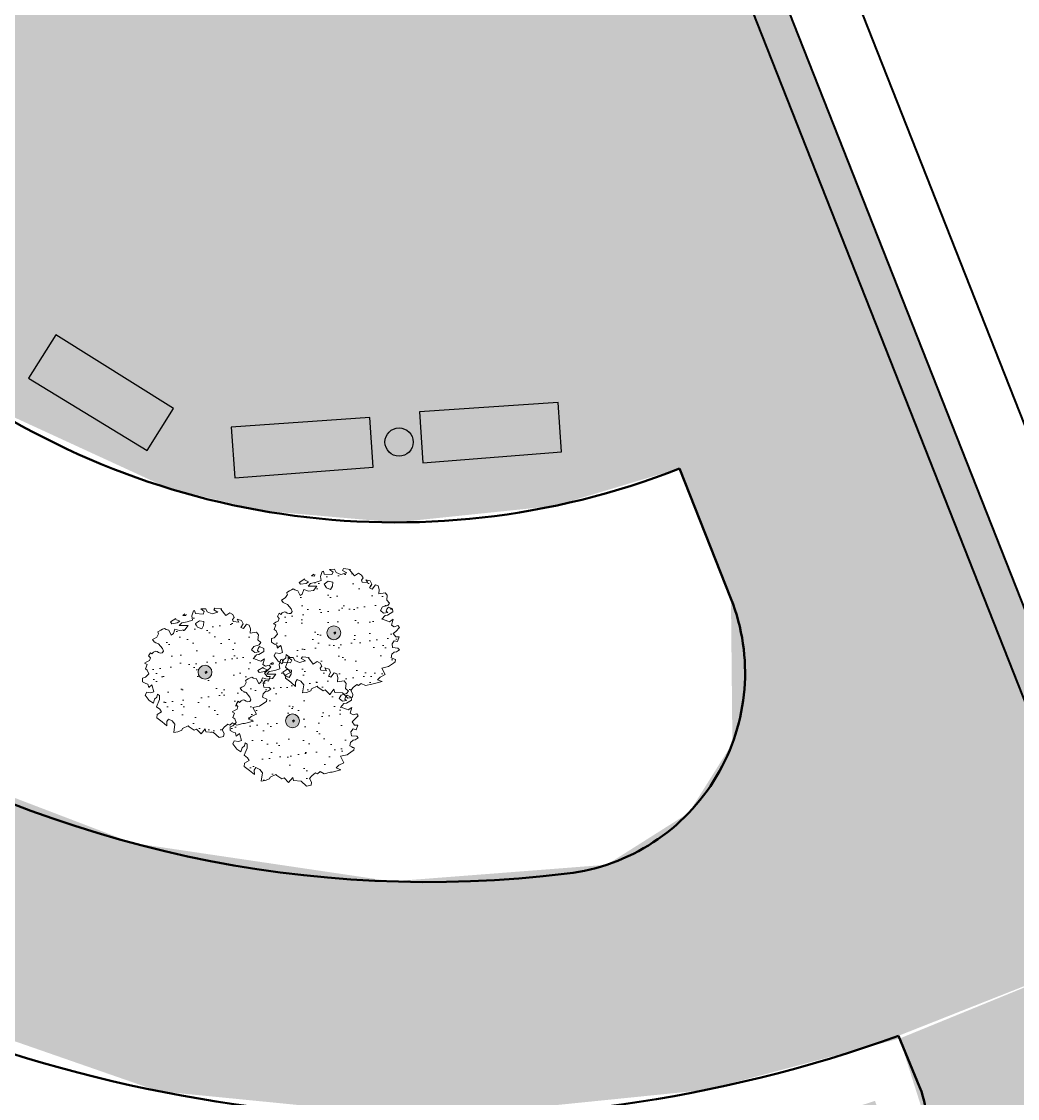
# Model space of a CAD drawing. Header units: millimetres. Extents: x -1763 to 200130, y 32327 to 185293.
# Drawn here: x 91613 to 106389, y 95152 to 111126 of the extents above; entities that cross this region are included whole.
import ezdxf

# ---------------------------------------------------------------- set-up
doc = ezdxf.new("R2010")
doc.units = ezdxf.units.MM
for name, color, linetype, lineweight in [('1', 7, 'Continuous', 40), ('3', 7, 'Continuous', 9), ('5', 7, 'Continuous', 20), ('road', 7, 'Continuous', 50), ('trees', 7, 'Continuous', 20)]:
    doc.layers.add(name, color=color, linetype=linetype, lineweight=lineweight)

# ---------------------------------------------------------------- blocks, each defined once
blk = doc.blocks.new('K12-2')
at = {"linetype": 'Continuous'}
h = blk.add_hatch(dxfattribs=at)
h.set_pattern_fill('AR-SAND', scale=2, style=0)
h.set_pattern_definition([(37.50000000000001, (0, 0), (-3.200062591968091, 97.88264746586847), [0, -77.21600000000001, 0, -86.36, 0, -82.55]), (7.499999999999999, (0, 0), (89.90465662760053, 143.3650201136709), [0, -41.65600000000001, 0, -69.596, 0, -26.67]), (327.5, (-62.48399999999999, 0), (158.1984740482916, 0.2874369357091382), [0, -25.4, 0, -91.44, 0, -119.38]), (317.5, (-62.48399999999999, 0), (152.7112904944594, 44.58586465144325), [0, -12.7, 0, -59.944, 0, -68.58])])
h.paths.add_polyline_path([(106.7599999998965, 191.7999999996027), (104.3799999999938, 199.0479999999443), (110.6699999998018, 207.7104999998483), (104.7199999998157, 218.1399999999485), (93.32999999992532, 225.3874999996697), (78.19949999998423, 215.1344999997454), (60.00999999992199, 238.4689999998955), (63.40949999980869, 239.8829999997324), (37.22999999990861, 242.8884999999355), (32.80999999992854, 235.9944999998333), (48.95999999985361, 227.3319999999294), (26.8599999999424, 220.968499999799), (8.499999999912687, 228.3924999996962), (2.719999999953866, 240.4139999998734), (-15.98000000012692, 239.3529999999373), (-2.890000000206771, 229.8069999997097), (-7.310000000186828, 220.2609999999332), (-36.38000000001011, 222.2054999997417), (-39.44050000018433, 233.1659999999829), (-44.2000000000462, 231.7514999999694), (-50.49000000008347, 213.1899999999369), (-47.94000000015331, 197.6339999996489), (-67.32000000011107, 191.2699999998002), (-88.06000000004312, 186.4974999998594), (-97.58000000010905, 176.7749999999069), (-63.75000000002728, 176.4214999998294), (-76.33050000004188, 159.9809999997888), (-96.0500000001066, 157.5060000000085), (-113.7300000000341, 163.1634999998787), (-119.8504999999841, 146.3694999997606), (-127.8400000001075, 140.5359999998836), (-136.5100000000438, 159.0974999999162), (-147.3900000000886, 162.2789999996676), (-153.5100000000984, 165.9915000000183), (-160.4800000000064, 162.6329999999148), (-167.7900000001952, 158.9205000000222), (-178.1605000001055, 152.9104999999618), (-177.3100000000359, 149.7285000000339), (-175.4400000002079, 144.9554999999236), (-182.4100000001181, 133.1109999996406), (-191.5900000001336, 127.6315000000035), (-198.2199999999921, 123.5659999997515), (-192.1000000002114, 115.080499999749), (-186.3200000000233, 111.898499999821), (-175.4400000002079, 106.948999999986), (-161.1600000001108, 90.1549999998679), (-157.420500000173, 80.25550000002113), (-162.1800000000349, 73.00799999984154), (-168.9800000001468, 72.65499999994063), (-176.1200000000845, 74.4219999996858), (-181.5599999999922, 78.48849999981759), (-186.6600000000745, 79.19499999979598), (-194.9905000001327, 75.48299999962181), (-200.7700000001478, 69.6494999997376), (-206.3800000000829, 74.06849999960832), (-213.6900000000442, 61.87149999959366), (-206.5500000001066, 54.26999999963298), (-210.1205000001301, 44.37099999995553), (-219.9805000000213, 39.77450000002136), (-228.4799999999905, 34.29400000004536), (-219.3000000002048, 29.87499999971624), (-225.5905000001822, 12.90500000004249), (-218.6200000001027, 7.601999999678797), (-213.0100000001675, -5.833500000335321), (-225.4199999999856, -18.73750000004658), (-236.1300000000028, -22.09650000031979), (-236.3000000000302, -35.70850000005884), (-224.5700000000853, -42.77900000033696), (-216.4105000001673, -45.4310000000114), (-213.1800000001949, -58.15900000015974), (-201.279999999997, -48.25900000014372), (-199.7499999999945, -51.61799999996565), (-193.800000000012, -74.24500000025), (-204.680000000053, -78.3110000002125), (-220.3200000001288, -75.83599999998114), (-226.2705000000551, -87.32600000030654), (-210.9700000000904, -107.4785000000702), (-195.5000000000382, -117.2010000000228), (-190.7400000000071, -101.9980000000941), (-182.070000000067, -94.57400000019696), (-179.6900000001642, -82.37650000001304), (-172.2100000001792, -88.38700000024254), (-172.2100000001792, -103.4125000001077), (-183.090500000164, -130.2825000002485), (-170.8500000002004, -139.6509999999616), (-164.2200000001158, -150.2580000001253), (-181.2200000001667, -159.4505000002755), (-182.9200000001965, -172.3544999999866), (-162.3505000000021, -187.2040000002962), (-144.5000000001073, -203.2905000000974), (-144.6700000001347, -186.6735000003245), (-138.7200000001485, -176.951000000372), (-124.2700000000241, -183.3145000000513), (-113.9005000000016, -196.3960000002771), (-118.1500000000142, -227.685000000296), (-103.3605000000079, -225.564000000304), (-87.55050000013398, -219.7304999999687), (-85.0000000000382, -212.4825000000783), (-63.41000000020539, -202.2295000001614), (-60.01000000014926, -206.295500000124), (-40.63000000019201, -219.2000000000044), (-32.130499999992, -215.4880000002813), (-14.96000000019922, -232.9880000002086), (0.6799999998765998, -213.7200000001976), (3.399499999886757, -226.0940000001065), (32.29999999985013, -227.8620000001901), (53.20949999986625, -247.3070000000953), (70.20999999986088, -243.2410000001255), (72.24999999994178, -232.2815000002302), (64.25999999987833, -218.4930000003078), (72.92949999987472, -207.5330000002432), (86.86999999986436, -196.0430000003762), (93.84000000000017, -199.9315000002753), (104.0399999999427, -191.9765000002371), (119.8499999998166, -199.7545000003811), (143.479500000012, -194.2750000002924), (149.5999999999658, -193.3905000000814), (183.0899999999928, -184.905999999959), (165.0700000000143, -178.1880000003221), (175.0994999999893, -167.4050000001444), (194.4799999998868, -158.0360000002693), (181.3894999997974, -133.6410000003525), (206.7199999999065, -127.9845000003697), (225.9299999998366, -114.3730000003415), (232.3899999998976, -110.3065000002098), (233.4099999998215, -101.4680000002991), (217.2599999998965, -94.39750000001368), (219.9799999998504, -81.13950000006301), (228.8194999998741, -72.83100000040578), (237.1499999999287, -71.77000000001863), (248.7099999998463, -64.52250000029743), (242.9299999998875, -57.98200000026554), (222.5300000000061, -56.03700000028766), (220.6599999999526, -41.36450000033077), (228.9899999998416, -30.05100000018865), (240.7194999998428, -33.23350000027859), (247.0099999998202, -15.55550000011863), (235.1094999999078, -15.55550000011863), (225.24999999996, -3.005000000033772), (235.1094999999078, 5.3034999996235), (248.8799999998737, 19.445499999616), (242.7599999998638, 27.04700000003503), (228.9899999998416, 22.62749999999506), (218.2794999998805, 29.34449999975185), (224.5699999998579, 50.91099999981093), (210.7999999998356, 41.89599999972416), (203.9999999999533, 44.19399999960285), (183.9399999998932, 51.61849999967671), (181.8999999998159, 50.91099999981087), (194.6499999999105, 65.40699999959178), (203.8294999999853, 66.64449999971112), (222.8699999998317, 79.01849999961996), (222.0199999999313, 89.97849999968454), (206.5499999998792, 96.8724999997867), (200.9399999999478, 89.62499999961445), (198.2199999999939, 82.37749999989316), (204.5099999998019, 76.72049999973387), (188.699999999928, 74.24549999996087), (176.4599999999082, 84.67549999977197), (184.2799999999443, 97.75649999982852), (204.6799999998257, 103.2364999996353), (211.309999999914, 112.0750000000044), (200.0899999998183, 122.8584999998929), (202.4695000000065, 141.9499999997207), (194.8199999999379, 151.4959999999483), (170.3399999998983, 147.4299999999857), (171.8699999999007, 163.693499999681), (167.449999999917, 177.8354999996737), (157.2499999999782, 181.3709999996718), (145.3500000000094, 165.6379999999408), (135.6599999999162, 169.7034999997413), (143.9899999998051, 183.4924999998256), (138.039999999819, 196.0429999999178), (121.7194999999265, 200.8164999997462), (128.1799999999312, 190.0329999998576)])
h.paths.add_polyline_path([(-12.58000000007092, 163.8699999998572), (-28.22050000008675, 170.2339999997057), (-36.38000000001009, 183.8454999997339), (-21.42000000003463, 194.8054999997985), (-3.91000000013082, 191.7999999996028), (-5.440000000133297, 176.7749999999069)], flags=16)
h.paths.add_polyline_path([(26.14384128001319, 0, -1), (-26.14384128001319, 0, -1)], flags=16)
h = blk.add_hatch(color=256, dxfattribs=at)
edge = h.paths.add_edge_path()
edge.add_arc((0, 0), 26.14384128001319, 0, 360)
for p, q in [((-75.82000000002336, 221.144999999975), (-83.8100000000868, 215.1344999997455)), ((-83.8100000000868, 215.1344999997455), (-72.93000000004213, 214.0739999999787)), ((-72.93000000004213, 214.0739999999787), (-71.74050000003444, 220.0844999997571)), ((-44.2000000000462, 231.7514999999694), (-50.49000000008346, 213.1899999999368)), ((-50.49000000008346, 213.1899999999368), (-47.9400000001533, 197.6339999996489)), ((-39.44050000018433, 233.1659999999829), (-44.2000000000462, 231.7514999999694)), ((-36.38000000001011, 222.2054999997417), (-39.44050000018433, 233.1659999999829)), ((-7.310000000186847, 220.2609999999331), (-36.38000000001011, 222.2054999997417)), ((2.71999999995387, 240.4139999998733), (-15.98000000012689, 239.3529999999373)), ((-15.98000000012689, 239.3529999999373), (-2.890000000206783, 229.8069999997097)), ((-2.890000000206783, 229.8069999997097), (-7.310000000186847, 220.2609999999331)), ((8.499999999912689, 228.3924999996962), (2.71999999995387, 240.4139999998733)), ((26.85999999994237, 220.968499999799), (8.499999999912689, 228.3924999996962)), ((48.95999999985361, 227.3319999999294), (26.85999999994237, 220.968499999799)), ((37.22999999990861, 242.8884999999354), (32.80999999992855, 235.9944999998334)), ((32.80999999992855, 235.9944999998334), (48.95999999985361, 227.3319999999294)), ((63.40949999980876, 239.8829999997324), (37.22999999990861, 242.8884999999354)), ((60.009999999922, 238.4689999998955), (63.40949999980876, 239.8829999997324)), ((78.19949999998425, 215.1344999997455), (60.009999999922, 238.4689999998955)), ((93.32999999992535, 225.3874999996697), (78.19949999998425, 215.1344999997455)), ((104.7199999998156, 218.1399999999485), (93.32999999992535, 225.3874999996697)), ((104.3799999999937, 199.0479999999443), (110.6699999998018, 207.7104999998483)), ((110.6699999998018, 207.7104999998483), (104.7199999998156, 218.1399999999485)), ((-153.5100000000984, 165.9915000000183), (-160.4800000000087, 162.6329999999143)), ((-147.3900000000885, 162.2789999996676), (-153.5100000000984, 165.9915000000183)), ((-110.1600000001799, 203.6444999998785), (-131.2400000001635, 190.2095000000336)), ((-131.2400000001635, 190.2095000000336), (-125.8000000000266, 183.4924999998257)), ((-125.8000000000266, 183.4924999998257), (-105.0600000000941, 186.4974999998594)), ((-113.7300000000341, 163.1634999998787), (-119.8504999999841, 146.3694999997606)), ((-96.05000000010659, 157.5060000000085), (-113.7300000000341, 163.1634999998787)), ((-111.0100000000803, 199.7554999998101), (-111.0100000000803, 199.7554999998101)), ((-95.37000000000444, 192.8609999999899), (-111.0100000000803, 199.7554999998101)), ((-105.0600000000941, 186.4974999998594), (-95.37000000000444, 192.8609999999899)), ((-88.06000000004315, 186.4974999998594), (-97.58000000010907, 176.7749999999069)), ((-97.58000000010907, 176.7749999999069), (-63.75000000002728, 176.4214999998294)), ((-67.32000000011067, 191.2699999998003), (-88.06000000004315, 186.4974999998594)), ((-63.75000000002728, 176.4214999998294), (-76.33050000004187, 159.9809999997888)), ((-47.9400000001533, 197.6339999996489), (-67.32000000011067, 191.2699999998003)), ((-21.42000000003463, 194.8054999997985), (-36.38000000001011, 183.8454999997339)), ((-36.38000000001011, 183.8454999997339), (-28.22050000008676, 170.2339999997057)), ((-28.22050000008676, 170.2339999997057), (-12.58000000007087, 163.8699999998571)), ((-3.910000000130822, 191.7999999996027), (-21.42000000003463, 194.8054999997985)), ((-12.58000000007087, 163.8699999998571), (-5.440000000133296, 176.7749999999069)), ((-5.440000000133296, 176.7749999999069), (-3.910000000130822, 191.7999999996027)), ((106.7599999998965, 191.7999999996027), (104.3799999999937, 199.0479999999443)), ((128.1799999999312, 190.0329999998576), (106.7599999998965, 191.7999999996027)), ((138.039999999819, 196.0429999999178), (121.7194999999265, 200.8164999997462)), ((121.7194999999265, 200.8164999997462), (128.1799999999312, 190.0329999998576)), ((135.6599999999162, 169.7034999997413), (143.9899999998051, 183.4924999998257)), ((145.3500000000095, 165.6379999999408), (135.6599999999162, 169.7034999997413)), ((143.9899999998051, 183.4924999998257), (138.039999999819, 196.0429999999178)), ((157.2499999999782, 181.3709999996718), (145.3500000000095, 165.6379999999408)), ((167.4499999999171, 177.8354999996736), (157.2499999999782, 181.3709999996718)), ((171.8699999999008, 163.6934999996811), (167.4499999999171, 177.8354999996736)), ((170.3399999998983, 147.4299999999857), (171.8699999999008, 163.6934999996811)), ((-191.5900000001329, 127.6315000000031), (-198.2199999999921, 123.5659999997515)), ((-198.2199999999921, 123.5659999997515), (-192.1000000002114, 115.080499999749)), ((-182.4100000001181, 133.1109999996406), (-191.5900000001329, 127.6315000000031)), ((-175.4400000002079, 144.9554999999236), (-182.4100000001181, 133.1109999996406)), ((-167.7900000001955, 158.920500000022), (-178.1605000001055, 152.9104999999618)), ((-178.1605000001055, 152.9104999999618), (-177.3100000000359, 149.7285000000338)), ((-177.3100000000359, 149.7285000000338), (-175.4400000002079, 144.9554999999236)), ((-160.4800000000087, 162.6329999999143), (-167.7900000001955, 158.920500000022)), ((-136.5100000000439, 159.0974999999162), (-147.3900000000885, 162.2789999996676)), ((-127.8400000001075, 140.5359999998836), (-136.5100000000439, 159.0974999999162)), ((-119.8504999999841, 146.3694999997606), (-127.8400000001075, 140.5359999998836)), ((-76.33050000004187, 159.9809999997888), (-96.05000000010659, 157.5060000000085)), ((194.8199999999379, 151.4959999999483), (170.3399999998983, 147.4299999999857)), ((202.4695000000065, 141.9499999997206), (194.8199999999379, 151.4959999999483)), ((200.0899999998182, 122.858499999893), (202.4695000000065, 141.9499999997206)), ((211.309999999914, 112.0750000000044), (200.0899999998182, 122.858499999893)), ((-192.1000000002114, 115.080499999749), (-186.3200000000234, 111.8984999998211)), ((-186.3200000000234, 111.8984999998211), (-175.4400000002079, 106.948999999986)), ((-175.4400000002079, 106.948999999986), (-161.1600000001108, 90.15499999986787)), ((-161.1600000001108, 90.15499999986787), (-157.420500000173, 80.25550000002113)), ((176.4599999999082, 84.675499999772), (184.2799999999443, 97.75649999982852)), ((188.699999999928, 74.24549999996088), (176.4599999999082, 84.675499999772)), ((184.2799999999443, 97.75649999982852), (204.6799999998257, 103.2364999996353)), ((200.9399999999478, 89.62499999961437), (198.2199999999939, 82.37749999989319)), ((198.2199999999939, 82.37749999989319), (204.5099999998019, 76.72049999973387)), ((206.5499999998792, 96.87249999978667), (200.9399999999478, 89.62499999961437)), ((204.6799999998257, 103.2364999996353), (211.309999999914, 112.0750000000044)), ((222.0199999999313, 89.97849999968457), (206.5499999998792, 96.87249999978667)), ((222.8699999998316, 79.01849999961996), (222.0199999999313, 89.97849999968457)), ((-210.1205000001301, 44.37099999995553), (-219.9805000000215, 39.77450000002136)), ((-206.3800000000829, 74.06849999960832), (-213.6900000000442, 61.87149999959365)), ((-213.6900000000442, 61.87149999959365), (-206.5500000001066, 54.269999999633)), ((-206.5500000001066, 54.269999999633), (-210.1205000001301, 44.37099999995553)), ((-200.7700000001478, 69.6494999997376), (-206.3800000000829, 74.06849999960832)), ((-194.9905000001327, 75.48299999962182), (-200.7700000001478, 69.6494999997376)), ((-186.6600000000744, 79.19499999979598), (-194.9905000001327, 75.48299999962182)), ((-181.5599999999922, 78.48849999981758), (-186.6600000000744, 79.19499999979598)), ((-176.1200000000845, 74.4219999996858), (-181.5599999999922, 78.48849999981758)), ((-168.9800000001469, 72.65499999994063), (-176.1200000000845, 74.4219999996858)), ((-162.1800000000349, 73.00799999984156), (-168.9800000001469, 72.65499999994063)), ((-157.420500000173, 80.25550000002113), (-162.1800000000349, 73.00799999984156)), ((181.8999999998159, 50.91099999981088), (194.6499999999105, 65.40699999959179)), ((183.9399999998932, 51.61849999967671), (181.8999999998159, 50.91099999981088)), ((203.9999999999527, 44.19399999960297), (183.9399999998932, 51.61849999967671)), ((204.5099999998019, 76.72049999973387), (188.699999999928, 74.24549999996088)), ((194.6499999999105, 65.40699999959179), (203.8294999999853, 66.64449999971112)), ((203.8294999999853, 66.64449999971112), (222.8699999998316, 79.01849999961996)), ((210.7999999998356, 41.89599999972415), (203.9999999999527, 44.19399999960297)), ((224.5699999998578, 50.91099999981088), (210.7999999998356, 41.89599999972415)), ((218.2794999998805, 29.34449999975186), (224.5699999998578, 50.91099999981088)), ((-219.9805000000215, 39.77450000002136), (-228.4799999999905, 34.29400000004534)), ((-228.4799999999905, 34.29400000004534), (-219.3000000002048, 29.87499999971624)), ((-219.3000000002048, 29.87499999971624), (-225.5905000001821, 12.90500000004249)), ((-225.5905000001821, 12.90500000004249), (-218.6200000001027, 7.60199999967881)), ((-218.6200000001027, 7.60199999967881), (-213.0100000001676, -5.833500000335334)), ((6.28999999980806, 3.53599999970902), (0, 0)), ((0, 0), (2.039999999851716, -5.30350000008184)), ((5.099499999916588, -2.828000000139582), (7.989999999837892, 1.414500000006228)), ((228.9899999998415, 22.62749999999505), (218.2794999998805, 29.34449999975186)), ((225.24999999996, -3.00500000003376), (235.1094999999077, 5.303499999623455)), ((242.7599999998638, 27.04700000003504), (228.9899999998415, 22.62749999999505)), ((235.1094999999077, 5.303499999623455), (248.8799999998737, 19.445499999616)), ((248.8799999998737, 19.445499999616), (242.7599999998638, 27.04700000003504)), ((-236.1300000000028, -22.09650000031979), (-236.3000000000302, -35.70850000005885)), ((-236.3000000000302, -35.70850000005885), (-224.5700000000852, -42.77900000033696)), ((-225.4199999999855, -18.73750000004657), (-236.1300000000028, -22.09650000031979)), ((-213.0100000001676, -5.833500000335334), (-225.4199999999855, -18.73750000004657)), ((2.039999999851716, -5.30350000008184), (5.099499999916588, -2.828000000139582)), ((220.6599999999526, -41.36450000033074), (228.9899999998415, -30.05100000018865)), ((235.1094999999077, -15.55550000011863), (225.24999999996, -3.00500000003376)), ((228.9899999998415, -30.05100000018865), (240.7194999998428, -33.23350000027858)), ((247.0099999998201, -15.55550000011863), (235.1094999999077, -15.55550000011863)), ((240.7194999998428, -33.23350000027858), (247.0099999998201, -15.55550000011863)), ((-220.3200000001289, -75.83599999998114), (-226.2705000000551, -87.32600000030652)), ((-224.5700000000852, -42.77900000033696), (-216.4105000001673, -45.43100000001141)), ((-204.680000000053, -78.31100000021252), (-220.3200000001289, -75.83599999998114)), ((-216.4105000001673, -45.43100000001141), (-213.1800000001949, -58.15900000015972)), ((-213.1800000001949, -58.15900000015972), (-201.279999999997, -48.25900000014371)), ((-193.800000000012, -74.24500000025), (-204.680000000053, -78.31100000021252)), ((-201.279999999997, -48.25900000014371), (-199.7499999999945, -51.61799999996583)), ((-199.7499999999945, -51.61799999996583), (-193.800000000012, -74.24500000025)), ((217.2599999998965, -94.39750000001368), (219.9799999998504, -81.13950000006298)), ((219.9799999998504, -81.13950000006298), (228.8194999998741, -72.83100000040577)), ((222.5300000000061, -56.03700000028766), (220.6599999999526, -41.36450000033074)), ((242.9299999998875, -57.98200000026554), (222.5300000000061, -56.03700000028766)), ((228.8194999998741, -72.83100000040577), (237.1499999999287, -71.77000000001863)), ((237.1499999999287, -71.77000000001863), (248.7099999998463, -64.52250000029744)), ((248.7099999998463, -64.52250000029744), (242.9299999998875, -57.98200000026554)), ((-226.2705000000551, -87.32600000030652), (-210.9700000000903, -107.4785000000702)), ((-210.9700000000903, -107.4785000000702), (-195.5000000000382, -117.2010000000228)), ((-195.5000000000382, -117.2010000000228), (-190.7400000000071, -101.9980000000942)), ((-190.7400000000071, -101.9980000000942), (-182.070000000067, -94.57400000019697)), ((-172.2100000001792, -103.4125000001077), (-183.090500000164, -130.2825000002485)), ((-182.070000000067, -94.57400000019697), (-179.6900000001642, -82.37650000001304)), ((-179.6900000001642, -82.37650000001304), (-172.2100000001792, -88.38700000024255)), ((-172.2100000001792, -88.38700000024255), (-172.2100000001792, -103.4125000001077)), ((206.7199999999066, -127.9845000003697), (225.9299999998366, -114.3730000003416)), ((233.4099999998216, -101.4680000002991), (217.2599999998965, -94.39750000001368)), ((225.9299999998366, -114.3730000003416), (232.3899999998976, -110.3065000002098)), ((232.3899999998976, -110.3065000002098), (233.4099999998216, -101.4680000002991)), ((-183.090500000164, -130.2825000002485), (-170.8500000002005, -139.6509999999616)), ((-181.2200000001667, -159.4505000002755), (-182.9200000001965, -172.3544999999867)), ((-164.2200000001158, -150.2580000001253), (-181.2200000001667, -159.4505000002755)), ((-170.8500000002005, -139.6509999999616), (-164.2200000001158, -150.2580000001253)), ((175.0994999999893, -167.4050000001444), (194.4799999998868, -158.0360000002693)), ((181.3894999997974, -133.6410000003525), (206.7199999999066, -127.9845000003697)), ((194.4799999998868, -158.0360000002693), (181.3894999997974, -133.6410000003525)), ((-182.9200000001965, -172.3544999999867), (-162.3505000000023, -187.2040000002962)), ((-162.3505000000023, -187.2040000002962), (-144.5000000001073, -203.2905000000974)), ((-144.6700000001347, -186.6735000003246), (-138.7200000001485, -176.951000000372)), ((-144.5000000001073, -203.2905000000974), (-144.6700000001347, -186.6735000003246)), ((-138.7200000001485, -176.951000000372), (-124.2700000000241, -183.3145000000513)), ((-124.2700000000241, -183.3145000000513), (-113.9005000000016, -196.3960000002771)), ((-113.9005000000016, -196.3960000002771), (-118.1500000000142, -227.685000000296)), ((-85.0000000000382, -212.4825000000783), (-63.4100000002054, -202.2295000001614)), ((-63.4100000002054, -202.2295000001614), (-60.01000000014938, -206.2955000001239)), ((72.92949999987468, -207.5330000002432), (86.86999999986438, -196.0430000003762)), ((86.86999999986438, -196.0430000003762), (93.84000000000015, -199.9315000002753)), ((93.84000000000015, -199.9315000002753), (104.0399999999427, -191.9765000002371)), ((104.0399999999427, -191.9765000002371), (119.8499999998166, -199.7545000003811)), ((119.8499999998166, -199.7545000003811), (143.4795000000122, -194.2750000002925)), ((143.4795000000122, -194.2750000002925), (149.5999999999658, -193.3905000000814)), ((149.5999999999658, -193.3905000000814), (183.0899999999929, -184.905999999959)), ((165.0700000000143, -178.1880000003221), (175.0994999999893, -167.4050000001444)), ((183.0899999999929, -184.905999999959), (165.0700000000143, -178.1880000003221)), ((-118.1500000000142, -227.685000000296), (-103.360500000008, -225.5640000003041)), ((-103.360500000008, -225.5640000003041), (-87.55050000013398, -219.7304999999687)), ((-87.55050000013398, -219.7304999999687), (-85.0000000000382, -212.4825000000783)), ((-60.01000000014938, -206.2955000001239), (-40.63000000019201, -219.2000000000044)), ((-40.63000000019201, -219.2000000000044), (-32.13049999999203, -215.4880000002813)), ((-32.13049999999203, -215.4880000002813), (-14.96000000019922, -232.9880000002086)), ((-14.96000000019922, -232.9880000002086), (0.6799999998765998, -213.7200000001976)), ((0.6799999998765998, -213.7200000001976), (3.399499999886757, -226.0940000001065)), ((3.399499999886757, -226.0940000001065), (32.29999999985012, -227.8620000001902)), ((32.29999999985012, -227.8620000001902), (53.20949999986624, -247.3070000000953)), ((53.20949999986624, -247.3070000000953), (70.20999999986088, -243.2410000001255)), ((64.25999999987835, -218.4930000003078), (72.92949999987468, -207.5330000002432)), ((72.24999999994179, -232.2815000002302), (64.25999999987835, -218.4930000003078)), ((70.20999999986088, -243.2410000001255), (72.24999999994179, -232.2815000002302))]:
    blk.add_line(p, q, dxfattribs=at)
blk.add_circle((0, 0), 26.14384128001319, dxfattribs=at)

msp = doc.modelspace()

# ---------------------------------------------------------------- hatches: boundary and pattern name
at = {"layer": '1', "linetype": 'Continuous'}
h = msp.add_hatch(color=256, dxfattribs=at)
h.paths.add_polyline_path([(151240.2136323452, 158476.7625830546), (161579.6968701109, 162557.8209330104), (163974.0643281192, 156491.6194543131), (164439.1468024328, 156675.1903999336), (161916.2796824872, 163066.9496106692), (161861.2083988041, 163206.4743529595), (151056.6426867098, 158941.8450573683), (134839.916640684, 152541.0024120323), (135023.4875863194, 152075.9199377187)])
h.paths.add_polyline_path([(133535.2236684933, 151488.4929117076), (133351.6527228579, 151953.5753860213), (122867.0894548744, 147815.2530456819), (119541.7884153649, 146502.7360405922), (119298.4986946136, 146406.7080744542), (111310.3739417649, 143893.6432029532), (107636.0100135576, 142750.0303064398), (101694.8877868503, 140922.5250001587), (100383.2003121972, 140519.1958824694), (98801.40604328364, 140032.8119692691), (95933.90739303827, 139151.088446755), (95701.5769487992, 139079.652657453), (91945.11081903428, 137924.6334611475), (108813.6991190761, 95187.56110951303), (112346.357235007, 96909.6045944579), (112564.8455698043, 97016.10978151113), (115261.5273706242, 98330.60289463401), (116749.0941798538, 99055.71489170939), (117982.6444522813, 99657.00694525242), (123570.3166314979, 102379.9885050521), (127035.2156173794, 104054.2870899774), (134586.2870467604, 107674.6396120377), (134829.5767675042, 107770.6675781757), (138154.8778070211, 109083.1845832691), (166344.4310388491, 120209.7765949555), (177148.9967509508, 124474.4058905467), (177093.9254672602, 124613.9306328371), (174571.058347322, 131005.689843569), (174105.9758730009, 130822.1188979335), (176500.3433310091, 124755.917419225), (166160.8600932285, 120674.8590692692), (137971.3068614006, 109548.2670575827), (134646.0058218837, 108235.7500524931), (134386.1667248159, 108133.1899445615), (126818.3623701402, 104504.8148407039), (123352.0272831328, 102829.8223070989), (117763.608885251, 100106.4771004282), (116530.0118104964, 99505.16223617643), (115042.4450010508, 98780.05023899674), (112345.763200216, 97465.55712587386), (112127.26920221, 97359.04917823523), (109080.3759917393, 95873.7985736616), (92608.59889499843, 137605.537888255), (95848.52497063577, 138601.7339626066), (96080.85541487485, 138673.1697518937), (98948.3600871563, 139554.8951260671), (100530.154356055, 140041.2790392824), (101841.8418306857, 140444.6081569716), (107783.8072434731, 142272.3728267399), (111459.6940900158, 143416.4597179739), (119465.5202639327, 145935.0934583433), (119725.3593610004, 146037.6535662748), (123050.6604004949, 147350.1705713682)])
h.paths.add_polyline_path([(171633.856066972, 138447.1795600355), (171168.7735926583, 138263.6086144), (173519.1511738598, 132308.8568026684), (173984.2336481735, 132492.427748289)], flags=17)
h.paths.add_polyline_path([(170581.9488935173, 139750.3465191238), (171047.0313678309, 139933.9174647592), (167963.1737819239, 147746.9627787471), (167498.0913076028, 147563.3918331116)], flags=17)
h.paths.add_polyline_path([(166911.2666084617, 149050.1297378466), (167376.3490827754, 149233.7006834671), (165025.9715015739, 155188.4524952136), (164560.8890272602, 155004.8815495782)])
at = {"layer": '3'}
h = msp.add_hatch(dxfattribs=at)
h.set_pattern_fill('ANGLE', color=256, scale=170, angle=4, style=0)
h.set_pattern_definition([(4, (-124235629.9270571, -85020526.08981256), (-82.8323247474616, 1184.557431481028), [863.5999999999992, -323.8499999999997]), (94, (-124235629.9270571, -85020526.08981256), (-1184.557431481028, -82.83232474746154), [863.5999999999992, -323.8499999999997])])
h.paths.add_polyline_path([(172157.1901664659, 167627.2256443724), (168957.3993282914, 166200.8923061192), (184377.6336582899, 127133.2680074945), (185212.6930864081, 124816.7940696701), (185946.6886788607, 122100.9932637215), (182980.1342523918, 121388.8162417077), (173560.0985183194, 119127.3600096591), (173793.5346827656, 118154.9878806807), (173933.5963813886, 117571.5646033175), (172863.9870395958, 117314.784822356), (172723.9253408536, 117898.2080997191), (172490.4891764075, 118870.5802286975), (169816.605619669, 118228.6643374935), (161051.3061679006, 116124.3898282535), (160988.2453389466, 116284.1563220806), (156524.8793263957, 115212.6416090876), (156141.9559573308, 116182.7894026153), (138154.8841752112, 109083.1802818663), (137822.9657187387, 108952.170002345), (139754.5434309244, 104058.59573856), (163217.7279632837, 113319.9171892591, -0.07526908443631862), (164676.6678509787, 113654.8907488585), (175830.5997801274, 114497.878628619, 0.4142135623753305), (178595.9801997989, 117715.4353312887), (178522.3440956846, 118689.7460086718), (184196.2686589062, 119093.3405470103), (184268.0089715198, 118144.1138940379, 0.4142135623731639), (187485.565674074, 115378.7334743626), (189371.2566752732, 115521.2495547719, 0.1599284258665613), (192252.7630060688, 116714.4915739298)], flags=16)
h.paths.add_polyline_path([(91333.1192414537, 165453.4505742602), (92468.07008660585, 166430.0386433713), (93298.98529015481, 166849.040029522), (94748.232611157, 167180.1994306259), (124601.9054179117, 169436.4696414657), (126275.3217975199, 169279.6452344172), (127633.4375143573, 168687.7241722085), (128547.778000176, 167952.3765507154), (129276.6165901497, 167005.6987243704), (130089.8102698177, 165120.299135752), (131321.1125828624, 162000.7579448409), (132032.5484893322, 160198.3138244338), (133200.2859028801, 158776.5157040656), (134149.5054050386, 158376.325970117), (135911.3724479005, 158504.1108136736), (137803.3663890585, 153710.6876475252), (136049.1374398619, 153018.2825690843), (135278.1394681036, 154971.6289612241), (131650.4961684644, 153539.7755851261), (132142.4446555823, 151476.2866256759), (122534.8128685057, 147684.0334344395), (120642.8097087666, 152477.3471651822), (120944.0989542529, 153696.511986617), (121722.8215534016, 156847.786380861), (122299.2495137081, 159424.631470535), (122254.6192156672, 161325.9022107348), (121634.3651861474, 163283.0096523501), (120688.6636015773, 164732.6607711837), (119265.8311432973, 166010.5455521941), (117595.1718702465, 166840.5648794249), (116720.7357083037, 167075.7423805296), (110545.755644612, 166869.8610938825), (105728.9639976174, 166505.8193368129), (99872.74815414846, 166063.2203494422), (94316.38521112502, 165643.2835373096)])
h.paths.add_polyline_path([(123132.445312269, 154042.2160381675), (122790.7439040095, 154794.9729471691), (123023.9358238652, 155860.3619816229), (123710.9702376723, 158640.5997178033), (124199.4499952346, 160617.3418258093), (124790.8429005668, 163010.5449017845), (125414.5732333958, 165140.2252527885), (126552.964244552, 165790.7442288212), (127547.8753791451, 165498.0278337114), (128374.4966621101, 164018.6122515686), (129110.3195711523, 162154.3829316013), (130381.7515336499, 158362.5339673124), (130133.7605747879, 157168.1947200075), (129048.9643171206, 155868.4606856667), (127290.0673448369, 155101.1337892376), (124157.8945954591, 153864.8114719652)], flags=16)
h.paths.add_polyline_path([(81583.35608144104, 166176.380511906), (82521.12598710507, 166025.2915889248), (83378.8143190816, 165873.5613189153), (84922.46973391622, 164968.9487976246), (85799.73235102743, 163986.1260200366), (86438.92282474041, 162658.4878202528), (88387.54106411338, 138553.349884063), (88830.04226924479, 135946.6876055337), (89521.76950690895, 134094.180603113), (92926.57430218905, 135438.0782354362), (91945.11718575656, 137924.6291573606), (119298.5050608888, 146406.7037720941), (122534.7798961923, 147684.1169684865), (120642.820224911, 152477.3205229528), (97125.15745060891, 143194.5263687037), (95492.28680534661, 142616.7469695918), (94091.04551821947, 142636.7070633657), (92982.21898945421, 143089.589922525), (92183.8814599216, 143776.8537944183), (91462.86707445979, 145138.1674144156), (91293.55929913372, 146544.648322694), (90156.37938927859, 162753.3015959896), (90504.61298115551, 164105.3337349556), (90991.7131126225, 165007.8785985932), (91333.1192414537, 165453.4505742602), (91900.59466408938, 165941.7446088754), (92468.07008660585, 166430.0386433713), (92883.52768838406, 166639.5393365063), (94023.60895060003, 167014.6197300144), (94551.46409657598, 167161.4098980315)])
h.paths.add_polyline_path([(97164.51061940938, 103696.4275711887), (99520.7184085697, 103941.034521278), (101376.01033324, 104497.545920264), (102138.4148365408, 102566.0688181631), (102159.7536405846, 100418.7947414555), (101513.6557084545, 99388.62033160403), (100294.6304716691, 98617.88199569657), (97105.51239543408, 98371.46619958803), (93259.23743534833, 98941.83540479094), (89979.77560076863, 100196.0599777065), (87305.89557688683, 101879.152562771), (87305.88551697135, 101879.1602877416), (84077.81553250551, 105138.3175866902), (82568.63483023643, 107535.5644091703), (81201.51149393618, 111104.7172584347), (80746.93560442328, 113642.402667854), (80659.69715016335, 115362.4308354445), (80767.68721598387, 117275.5435826965), (81067.14553879946, 119062.0566305704), (81633.96776030213, 121034.8198842965), (82220.02664120495, 122476.9634677321), (83076.20886683464, 124098.669699464), (83456.87895610929, 124704.8050169349), (84828.8114008531, 126514.4876362272), (86011.63238780946, 127744.780664634), (87287.20608708262, 128831.3368468769), (88372.70332702994, 129484.9729656242), (89400.13054041564, 129666.3929469176), (91069.20076038688, 129159.2235870883), (92190.60640239716, 127767.8667159751), (92953.01090558618, 125836.389613755), (91421.78254370391, 125096.4373717532), (89346.3707806617, 123560.4165126085), (88467.8781041205, 122646.3979108483), (87209.18362662196, 120864.7530253045), (86387.38737923652, 119094.677920524), (85751.30672513694, 116312.4236805104), (85707.88715575635, 114602.103894297), (85857.20030456036, 113238.7494635284), (86495.08877266943, 110955.4680531844), (88123.89782460034, 108107.1793369018), (89280.97028476745, 106834.9161484055), (91039.73310201615, 105468.4940342084), (93786.8775749132, 104204.9931548052), (95173.94160565734, 103870.4670970999)], flags=16)
edge = h.paths.add_edge_path(flags=16)
edge.add_arc((94702.98866001517, 114461.9596703686), 3000, 0, 360)
h.paths.add_polyline_path([(172157.1901664659, 167627.2256443724), (168957.3993282914, 166200.8923061192), (185212.6930864081, 124816.7940700166), (185946.6886788607, 122100.9932637215), (173560.0985182002, 119127.3600096591), (173933.5963813886, 117571.5646033175), (172863.9870395958, 117314.7848224714), (172490.4891764075, 118870.5802286975), (161051.3061677814, 116124.3898282535), (160988.2453389466, 116284.1563220806), (156524.8793262765, 115212.6416089721), (156141.955957219, 116182.7894030847), (137822.9657188579, 108952.1700021103), (139754.5434308052, 104058.5957390256), (160568.6941666603, 112274.2981049903), (162198.4723380804, 112917.5995084904), (163217.7279633954, 113319.9171893746), (163934.59133064, 113542.3105038442), (164676.6678509787, 113654.8907488585), (176785.9074892998, 114731.7569657005), (177879.6678019464, 115533.9279424623), (178604.5116386861, 117489.3471897356), (178522.3440956846, 118689.7460086718), (184196.2686589062, 119093.3405470103), (184425.7126818895, 117385.4295891486), (184804.0359216332, 116646.5992696583), (185304.058285363, 116095.0458723344), (187259.4775326326, 115370.2020355947), (188428.4111747295, 115449.9915145077), (191301.8490262851, 116071.2805060409), (192252.7630060688, 116714.4915739298)])
h.paths.add_polyline_path([(172157.1901664659, 167627.2256443724), (168957.3993282914, 166200.8923061192)], flags=17)
h.paths.add_polyline_path([(172157.1901664659, 167627.2256443724), (192252.7630060688, 116714.4915739298), (191301.8490262851, 116071.2805060409), (188428.4111747295, 115449.9915145077), (187259.4775326326, 115370.2020355947), (185304.058285363, 116095.0458723344), (184804.0359216332, 116646.5992696583), (184425.7126818895, 117385.4295891486), (184196.2686589062, 119093.3405470103), (178522.3440956846, 118689.7460086718), (178604.5116386861, 117489.3471897356), (177879.6678019464, 115533.9279424623), (176785.9074892998, 114731.7569657005), (164676.6678509787, 113654.8907488585), (163934.59133064, 113542.3105038442), (163217.7279633954, 113319.9171893746), (162198.4723380804, 112917.5995084904), (160568.6941666603, 112274.2981049903), (139754.5434308052, 104058.5957390256), (137822.9657188579, 108952.1700021103), (156141.955957219, 116182.7894030847), (156524.8793262765, 115212.6416089721), (160988.2453389466, 116284.1563220806), (161051.3061677814, 116124.3898282535), (172490.4891764075, 118870.5802286975), (172863.9870395958, 117314.7848224714), (173933.5963813886, 117571.5646033175), (173560.0985182002, 119127.3600096591), (185946.6886788607, 122100.9932637215), (185212.6930864081, 124816.7940700166), (168957.3993282914, 166200.8923061192)], flags=17)
h.paths.add_polyline_path([(139754.5434308052, 104058.5957390256), (137822.9657188579, 108952.1700021103)], flags=17)
h.paths.add_polyline_path([(89521.76950690895, 134094.180603113), (92926.57430218905, 135438.0782354362), (107943.6467725784, 97391.87655173987), (104642.2897930518, 96041.89865030348), (101772.2127985209, 95279.17375294492), (97659.69715016335, 94862.43083544448), (93639.62110998482, 95260.46604018286), (91561.00496980548, 95983.47791593894), (88249.05909754336, 97150.0753743574), (85925.82014522702, 98552.72737490013), (84128.7029402405, 99962.35954698548), (82234.95611914247, 101859.5658015199), (79450.5684935078, 105945.5505897738), (78188.07510850579, 108951.0397957154), (77903.59401638061, 109890.1014445089), (77777.88732624799, 111386.8737569526), (77472.00936992466, 112609.4449284263), (77455.91133826226, 113333.3354894519), (77327.12026061863, 114974.1548854597), (77313.43088071048, 117868.3136923462), (78007.11639731377, 121218.9524243101), (78526.31138689071, 122741.956528578), (79401.79128099978, 124695.9232998304), (80164.41346348822, 126051.0816502608), (81492.6821399033, 127957.821391359), (82850.11220926046, 129515.0548114441), (83745.43612246215, 130386.5451178961), (85442.89757409692, 131778.3506772928), (87666.35759203136, 133195.1781707592)])
edge = h.paths.add_edge_path()
edge.add_line((135924.4954091758, 158509.2550728694), (141294.8951581987, 160629.0795829371))
edge.add_line((141294.8951583132, 160629.0795829371), (160909.283875186, 171705.790188116))
edge.add_line((160909.2838751897, 171705.7901882343), (161910.1922802441, 172134.8339289669))
edge.add_line((161910.1922801286, 172134.833928965), (163920.8049154198, 172408.0993711939))
edge.add_line((163920.8049154207, 172408.0993713103), (169560.4308312126, 172834.3290026058))
edge.add_line((169560.4308312088, 172834.3290026076), (186937.4903121991, 174147.6461918335))
edge.add_line((186937.4903122038, 174147.6461917162), (188040.3615630306, 174108.8684142567))
edge.add_line((188040.3615630269, 174108.8684142567), (189493.1912312089, 173662.1374611976))
edge.add_line((189493.1912312061, 173662.1374611966), (190611.0941538829, 172921.0106245698))
edge.add_line((190611.0941538885, 172921.0106245689), (174721.5968708573, 171720.1198794162))
edge.add_line((174721.5968708545, 171720.1198794171), (174090.0401886823, 171603.4461556226))
edge.add_line((174090.0401886851, 171603.4461555071), (173063.2180176275, 171062.914402294))
edge.add_line((173063.2180176228, 171062.9144024104), (172405.463732711, 170321.4824347058))
edge.add_line((172405.463732712, 170321.4824347049), (171947.685012294, 168728.6513183024))
edge.add_line((171947.6850122958, 168728.6513183005), (172157.190166465, 167627.2256443715))
edge.add_line((172157.1901664659, 167627.2256443724), (168957.3993284078, 166200.8923061173))
edge.add_line((168957.3993282914, 166200.8923061192), (167984.8998811152, 168463.9227722771))
edge.add_line((167984.8998812288, 168463.9227722771), (166666.1146608442, 170948.9034747938))
edge.add_line((166666.114660725, 170948.9034747928), (155587.7734751441, 164660.7823632183))
edge.add_line((155587.773475267, 164660.7823632173), (154797.9653188325, 166052.2575070597))
edge.add_line((154797.9653188288, 166052.2575071789), (153841.326157379, 165509.2643996011))
edge.add_line((153841.3261573762, 165509.2643995993), (154631.1343138106, 164117.7892557569))
edge.add_line((154631.1343138143, 164117.7892556414), (144381.7103279792, 158300.1656361856))
edge.add_line((144381.7103279829, 158300.1656361856), (144455.7548426632, 158169.714841363))
edge.add_line((144455.7548427731, 158169.7148413621), (144463.1977003776, 158150.8581392225))
edge.add_line((144463.1977003813, 158150.8581392206), (140471.2442344101, 155885.005657861))
edge.add_line((140471.2442342937, 155885.0056578629), (140854.1676032403, 154914.857864216))
edge.add_line((140854.1676032394, 154914.857864216), (137803.3663890595, 153710.6876475262))
edge.add_line((137803.3663890585, 153710.6876475252), (135911.3117951695, 158504.0511867944))
edge = h.paths.add_edge_path()
edge.add_line((137822.9657188579, 108952.1700021103), (139754.5434309226, 104058.5957386754))
edge.add_line((139754.5434309244, 104058.59573856), (88076.80946768541, 83660.50760105718))
edge.add_line((88076.80946768075, 83660.50760105625), (87033.75368186086, 82967.89973038156))
edge.add_line((87033.75368186086, 82967.89973038062), (90414.6780269714, 92334.54294870421))
edge.add_line((90414.6780269742, 92334.54294870421), (90817.45874235034, 90833.05968618765))
edge.add_line((90817.45874235034, 90833.05968618765), (91316.80147226993, 90190.03508875426))
edge.add_line((91316.801472269, 90190.03508875519), (93414.67802697327, 89334.54294858873))
edge.add_line((93414.6780269742, 89334.54294870421), (96220.71336017083, 90222.92267794069))
edge.add_line((96220.71336016804, 90222.92267794162), (104102.7274479186, 93361.99893145729))
edge.add_line((104102.7274479195, 93361.99893134087), (104928.2655483615, 94168.91975079104))
edge.add_line((104928.2655482441, 94168.91975090653), (105047.734624872, 94755.54942078702))
edge.add_line((105047.7346248701, 94755.54942078888), (104625.7727048835, 96082.29101840407))
edge.add_line((104625.7727048844, 96082.29101840407), (107943.6467725802, 97391.87655174173))
edge.add_line((107943.6467725784, 97391.87655173987), (108813.7054879218, 95187.5568066705))
edge.add_line((108813.7054879218, 95187.55680655316), (134829.5831357129, 107770.6632766146))
edge.add_line((134829.5831357166, 107770.6632766165), (137822.954540424, 108952.198322))
h.paths.add_polyline_path([(40038.02868263423, 142103.1349348612), (38223.37914635986, 139797.804546494), (37637.86334013939, 138037.1273593716), (37515.86547172815, 136739.2476632483), (37811.6961896196, 134730.9467843249), (37811.69877334684, 134730.9382046349), (39758.57838376611, 131619.6562419161), (41298.30886498094, 130544.0197091773), (43792.6848769933, 129808.53367557), (46573.61815420538, 130018.7100566216), (47492.31234628707, 130459.2870734148), (49268.98034783453, 131681.5930230767), (50697.79878440499, 133599.9787799753), (50976.73184220493, 134227.5026521645), (51445.41363632679, 136739.2476632483), (51381.25340563804, 137682.4371927194), (51072.93928082287, 138986.3930366226), (49779.59145087004, 141259.1134591028), (48066.61141179502, 142709.9162901975)])
edge = h.paths.add_edge_path(flags=16)
edge.add_arc((44480.63955403119, 136739.2476632483), 2489.460637711498, 0, 360)
h.paths.add_polyline_path([(43733.22931484133, 121159.0411118902), (43071.20436574519, 129918.5753747113), (43792.6848769933, 129808.53367557), (45005.52383000404, 129794.2800956778), (46202.44378438592, 129990.6575727053), (46567.88341578096, 130094.5888248496), (47218.46333314478, 121486.4886527173), (46396.81537431479, 121520.3010851517), (44519.81057988107, 121342.564215485)])
at = {"layer": 'trees', "linetype": 'Continuous'}
h = msp.add_hatch(dxfattribs=at)
h.set_pattern_fill('AR-SAND', color=256, scale=20, style=0)
h.set_pattern_definition([(37.50000000000001, (-124632192.6392172, -85138317.1616941), (-32.00062591968091, 978.8264746586848), [0, -772.1600000000002, 0, -863.6000000000001, 0, -825.5000000000001]), (7.499999999999999, (-124632192.6392172, -85138317.1616941), (899.0465662760054, 1433.650201136709), [0, -416.56, 0, -695.9599999999999, 0, -266.7]), (327.5, (-124632817.4792173, -85138317.1616941), (1581.984740482916, 2.874369357091382), [0, -254, 0, -914.4000000000001, 0, -1193.8]), (317.5, (-124632817.4792173, -85138317.1616941), (1527.112904944594, 445.8586465144325), [0, -127, 0, -599.4399999999999, 0, -685.8])])
h.paths.add_polyline_path([(51700.9794832468, 62523.34746294469), (52018.38750420511, 57533.43241878226), (53016.3705130592, 57596.91402299702), (52698.96249210089, 62586.82906715944)])
h.paths.add_polyline_path([(51650.1941999197, 63321.73387002945), (52648.17720878124, 63385.21547424421), (52318.88376891613, 68561.97907561436), (51320.90076006204, 68498.4974713996)])
h.paths.add_polyline_path([(57426.05549171567, 72444.95460269973), (57773.25809821486, 73382.74474449083), (65275.57923265547, 70605.12389295921), (64928.37662615627, 69667.33375093713)])
h.paths.add_polyline_path([(65678.60873968154, 69389.57166597247), (66025.81134606898, 70327.36180764437), (74278.5627021715, 67271.90552414209), (73931.36009567231, 66334.1153823547)])
h.paths.add_polyline_path([(59096.32535120845, 76731.71106569842), (64723.06620194763, 74648.49542693421), (65070.26880844682, 75586.28556872532), (59443.52795758843, 77669.50120748952)])
h.paths.add_polyline_path([(65473.2983154729, 74370.73334173486), (70513.27071122825, 72504.75984271616), (70860.47331772745, 73442.54998450354), (65820.5009219721, 75308.52348364517)])
h.paths.add_polyline_path([(71263.50282463431, 72226.9977575168), (76890.2436754927, 70143.78211863711), (77237.4462819919, 71081.5722605437), (71610.70543113351, 73164.78789930418)])
h.paths.add_polyline_path([(58965.66502254456, 82069.13577702269), (58363.8098974973, 82867.74106656387), (65587.37608423084, 88311.65733742341), (66189.2312092781, 87513.05204788223)])
h.paths.add_polyline_path([(59095.34132473916, 89179.08911832795), (55595.27632272989, 86541.32539867237), (54993.42119768262, 87339.93068833277), (58493.4861998111, 89977.69440787286)])
h.paths.add_polyline_path([(59734.2255564183, 89660.57321831957), (59132.37043149024, 90459.17850786075), (62326.79158978164, 92866.59900769591), (62928.6467147097, 92067.993718151)])
h.paths.add_polyline_path([(66232.23958227783, 94558.24861810356), (65630.4052169919, 95356.86955247074), (71220.75175731629, 99569.71010956913), (71822.58612272143, 98771.08917520195)])
h.paths.add_polyline_path([(72461.48286997527, 99252.55666749924), (71859.64850480855, 100051.1776017472), (75852.75317640603, 103060.3494283967), (76454.58754180372, 102261.7284937985)])
edge = h.paths.add_edge_path()
edge.add_line((77093.484289065, 102743.1959862113), (76491.64992378186, 103541.8169205766))
edge.add_line((76491.64992401004, 103541.8169203438), (78060.73226481769, 104724.2648553327))
edge.add_arc((97659.69715016335, 115362.4308354445), 22300, 197.194166987328, 208.4927661472469, ccw=False)
edge.add_line((76356.3184517473, 108770.3100817278), (77380.43634214345, 108847.7104975143))
edge.add_arc((97659.69715016335, 115362.4308354445), 21300, 197.8096351116509, 210.803870841837)
edge.add_line((79364.5882197246, 104454.6817907356), (77093.48428929783, 102743.1959859785))
edge = h.paths.add_edge_path()
edge.add_line((85556.07692913711, 97835.52644408867), (84965.16962726694, 97028.33770362288))
edge.add_arc((97659.69715016335, 115362.4308354445), 22300, 235.3012683280151, 245.0896574084476)
edge.add_line((88266.9474285096, 95137.0444938764), (88614.7519248072, 96078.267232351))
edge.add_arc((97659.69715016335, 115362.4308354445), 21300, 235.37205965524248, 244.8717848772909, ccw=False)
h.paths.add_polyline_path([(75617.76420257986, 94618.70358425751), (75015.94645965844, 95417.3370461911), (79008.97291190922, 98426.61267432943), (79610.790669851, 97627.9792236872)])
h.paths.add_polyline_path([(69388.64295201004, 89924.23361570016), (68786.8251940757, 90722.86706634238), (74377.06221365929, 94935.85293537378), (74978.87998521328, 94137.21949509159)])
edge = h.paths.add_edge_path()
edge.add_line((80249.6749022305, 98109.46332414076), (79647.8571191458, 98908.09675580729))
edge.add_line((79647.85714429617, 98908.09677478299), (82133.13157489337, 100781.0810544286))
edge.add_arc((97659.69715016335, 115362.4308354445), 21300, 223.2018318680493, 233.2198062633037)
edge.add_line((84906.39111311734, 98302.44299473614), (84314.41789754294, 97496.4429906793))
edge.add_arc((97659.69715016335, 115362.4308354445), 22300, 225.5128792476156, 233.2415319366222, ccw=False)
edge.add_line((82032.99626992643, 99453.43276515976), (80249.6749022333, 98109.46332414076))
edge = h.paths.add_edge_path()
edge.add_arc((97659.69715016335, 115362.4308354445), 22300, 254.3492737963772, 276.0587169528562)
edge.add_line((100013.4085938856, 93186.99301704764), (99907.8609955553, 94181.40726904385))
edge.add_arc((97659.69715016335, 115362.4308354445), 21300, 254.567141835596, 276.0587169528463, ccw=False)
edge.add_line((91991.5761687383, 94830.44592076913), (91643.77172133513, 93889.22331465874))
edge = h.paths.add_edge_path()
edge.add_line((104611.9887119234, 94173.8574517183), (104275.5208949633, 95115.92802202702))
edge.add_arc((97659.69715016335, 115362.4308354445), 21300.00000000276, 278.21066329989725, 288.0955167816305, ccw=False)
edge.add_line((100701.6169934571, 94280.76288285479), (100807.2357370323, 93285.67833786178))
edge.add_arc((97659.69715016335, 115362.4308354445), 22300.00000000238, 278.1141210730358, 288.16544611195)

# ---------------------------------------------------------------- linework, layer by layer
at = {"layer": '1'}
for points in [[(122915.4485864341, 103729.4899112433), (117325.5377511904, 101005.4174107313), (116091.8470731601, 100404.0569257438), (114604.2802619264, 99678.94492769614), (111907.5984611213, 98364.45181458443), (111689.0931366608, 98257.93834580481), (109613.7297370508, 97246.27350197732), (93935.57504697889, 136967.3467424549), (96142.42101427913, 137645.8965729065), (96374.7514584884, 137717.3323622085), (99242.26817487925, 138599.0614397116), (100824.0624437928, 139085.4453529269), (102135.749918431, 139488.7744706161), (108079.4017031938, 141317.0578673109), (111758.3343864903, 142462.0927479826), (119799.5634025037, 144991.8642261587), (120092.5012522414, 145107.4886176325), (123417.8022917509, 146420.0056227222)], [(123570.316631496, 102379.9885050505), (117982.6444522813, 99657.00694525242), (116749.0941798538, 99055.71489170939), (115261.5273706242, 98330.60289463401), (112564.8455698043, 97016.10978151113), (112346.357235007, 96909.6045944579), (108813.6991190761, 95187.56110951304), (91945.11081903428, 137924.6334611475), (95701.5769487992, 139079.652657453), (95933.90739303827, 139151.088446755), (98801.40604328364, 140032.8119692691), (100383.2003121972, 140519.1958824694), (101694.8877868503, 140922.5250001587), (107636.010013558, 142750.0303064398), (111310.3739417642, 143893.643202953), (111310.3739417642, 143893.643202953)], [(174105.9758730009, 130822.1188979335), (176500.3433310091, 124755.917419225), (166160.8600932285, 120674.8590692692), (137971.3068614006, 109548.2670575827), (134646.0058218837, 108235.7500524931), (134386.166724816, 108133.1899445616), (126818.3623701409, 104504.8148407042), (123352.0272831321, 102829.8223070987), (117763.608885251, 100106.4771004282), (116530.0118104964, 99505.16223617643), (115042.4450010508, 98780.05023899674), (112345.763200216, 97465.55712587386), (112127.26920221, 97359.04917823523), (109080.3759917393, 95873.7985736616), (92608.59889499843, 137605.537888255), (95848.52497063577, 138601.7339626066), (96080.85541487485, 138673.1697518937), (98948.3600871563, 139554.8951260671), (100530.154356055, 140041.2790392824), (101841.8418306857, 140444.6081569716), (107783.8072434738, 142272.3728267401), (111459.6940900162, 143416.4597179741)]]:
    msp.add_lwpolyline(points, dxfattribs=at)
at = {"layer": '5', "linetype": 'Continuous', "lineweight": 30}
for points in [[(93867.10507963598, 105386.9009896405), (92120.1785711348, 106479.7386642992), (91719.08025262505, 105837.7718118243), (93479.29796651006, 104761.2260365374)], [(99573.24096228182, 105475.8436018117), (97517.41879426688, 105335.6950273253), (97569.3272741586, 104580.5084208958), (99626.3521013856, 104741.6483207606)], [(96779.48407834023, 105250.9844401591), (94723.66191032529, 105110.8358656727), (94775.570390217, 104355.6492593586), (96832.5952173248, 104516.789159108)]]:
    msp.add_lwpolyline(points, close=True, dxfattribs=at)
msp.add_circle((97214.5819580704, 104888.1825371161), 210, dxfattribs=at)
at = {"layer": 'road', "linetype": 'Continuous'}
msp.add_line((102138.4148364216, 102566.0688181631), (101376.01033324, 104497.545920264), dxfattribs=at)
at = {"layer": 'road', "linetype": 'Continuous', "flags": 128}
msp.add_lwpolyline([(104625.7727048844, 96082.29101840407), (104936.140115656, 95323.29072903469, -0.416900500966384), (104102.7274479195, 93361.99893134087), (94516.13010098785, 89544.05852321163)], format="xyb", dxfattribs=at)
at = {"layer": 'road', "linetype": 'Continuous'}
for centre, radius, start, end in [((97659.69715016335, 115362.4308354445), 16999.99999999846, 126.1548114722159, 276.9260794323281), ((97164.51061940938, 115166.9677670114), 11470.54019578724, 111.5404454488249, 291.5404454488249), ((99347.9389744401, 101464.5950492211), 3000, 276.9260794323281, 21.54044544910181)]:
    msp.add_arc(centre, radius, start, end, dxfattribs=at)
at = {"layer": 'road'}
msp.add_arc((97659.69715016335, 115362.4308354445), 20500, 195.4824320843846, 289.8652111621991, dxfattribs=at)

# ---------------------------------------------------------------- block references
at = {"layer": 'trees', "xscale": 3.920000046491623, "yscale": 3.920000046491623, "zscale": 3.920000046491623}
for p in [(96246.16148397326, 102059.1514820233), (94335.53884928674, 101473.7852822989), (95633.98958247155, 100752.0134323947)]:
    msp.add_blockref('K12-2', p, dxfattribs=at)

doc.saveas('drawing.dxf')
